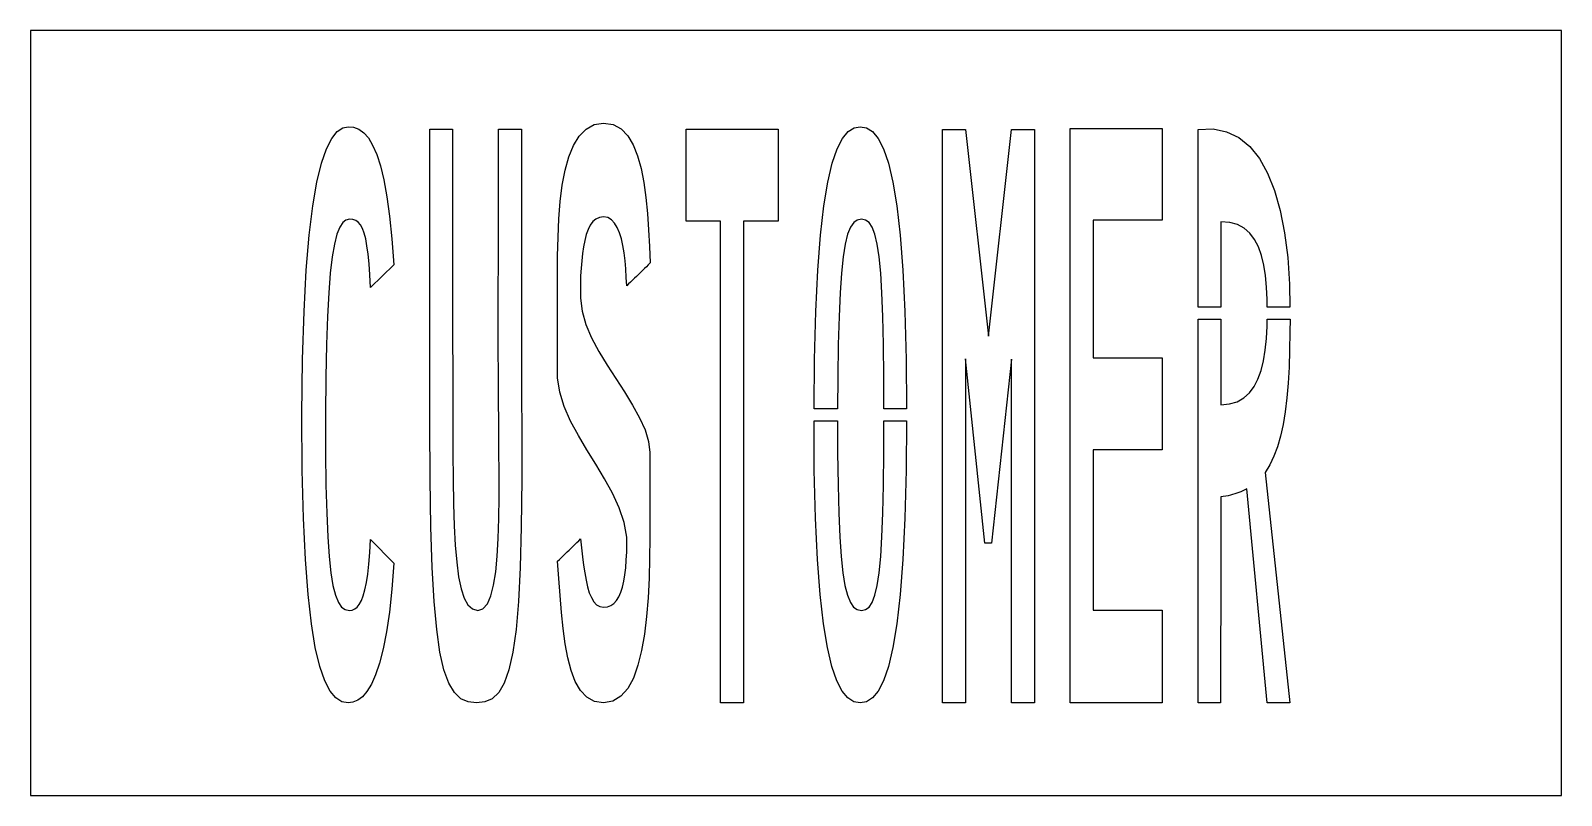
# Model space of a CAD drawing. Extents: x 0 to 96, y 0 to 48.
import ezdxf

# ---------------------------------------------------------------- set-up
doc = ezdxf.new("R2010")
doc.units = 0
doc.layers.add('CUT', color=7, linetype='Continuous')
doc.layers.add('OUTSIDE', color=1, linetype='Continuous')

msp = doc.modelspace()

# ---------------------------------------------------------------- linework, layer by layer
at = {"layer": 'CUT'}
for points in [[(21.1632, 33.9702), (21.0948, 34.4886), (21.0156, 34.9278), (20.9256, 35.2878), (20.8176, 35.5758), (20.6952, 35.8026), (20.5512, 35.9682), (20.3892, 36.0798), (20.202, 36.141), (19.9932, 36.159), (19.7736, 36.1122), (19.572, 35.9502), (19.3848, 35.6586), (19.212, 35.2158), (19.0572, 34.6038), (18.9168, 33.801), (18.7944, 32.7858), (18.6936, 31.5438), (18.6144, 30.0534), (18.5532, 28.293), (18.5136, 26.2446), (18.4956, 23.8866), (18.4992, 21.5286), (18.5244, 19.4802), (18.5676, 17.7198), (18.6324, 16.2294), (18.7188, 14.9874), (18.8268, 13.9722), (18.96, 13.1694), (19.1184, 12.5574), (19.2984, 12.1146), (19.5036, 11.823), (19.734, 11.6646), (19.9932, 11.6142), (20.166, 11.6358), (20.3244, 11.7006), (20.4756, 11.8158), (20.6124, 11.9886), (20.742, 12.2226), (20.8572, 12.525), (20.9616, 12.8994), (21.0552, 13.353), (21.138, 13.8894), (21.21, 14.5158), (21.2712, 15.2394), (21.3216, 16.0602), (22.7724, 14.5806), (22.65, 12.939), (22.4988, 11.5026), (22.3152, 10.2606), (22.11, 9.1986), (21.8796, 8.3058), (21.6312, 7.5714), (21.3684, 6.981), (21.0912, 6.5274), (20.8068, 6.1926), (20.5152, 5.9694), (20.2164, 5.8434), (19.9212, 5.8038), (19.5252, 5.8758), (19.1472, 6.1134), (18.7872, 6.5418), (18.4488, 7.1934), (18.1356, 8.097), (17.8548, 9.2814), (17.6064, 10.7718), (17.3976, 12.6042), (17.232, 14.8002), (17.1096, 17.3958), (17.034, 20.4126), (17.016, 23.8866), (17.052, 27.3606), (17.1456, 30.3774), (17.2896, 32.973), (17.4732, 35.169), (17.7, 37.0014), (17.9592, 38.4918), (18.2472, 39.6762), (18.5568, 40.5798), (18.8844, 41.2314), (19.2228, 41.6598), (19.572, 41.8974), (19.9212, 41.9694), (20.2596, 41.9334), (20.5836, 41.8074), (20.8896, 41.5878), (21.1812, 41.2602), (21.4512, 40.8138), (21.7032, 40.2306), (21.9372, 39.507), (22.1496, 38.625), (22.3404, 37.5738), (22.5096, 36.3462), (22.6608, 34.9242), (22.7832, 33.297), (21.3216, 31.8678), (21.2748, 32.667), (21.2244, 33.3654)], [(26.466, 31.2882), (26.466, 29.9454), (26.466, 28.4658), (26.4696, 26.8602), (26.4732, 25.1394), (26.4732, 23.307), (26.4804, 21.4926), (26.4948, 19.8258), (26.52, 18.303), (26.5668, 16.9278), (26.6316, 15.7038), (26.7216, 14.6382), (26.844, 13.7238), (26.9988, 12.9714), (27.1932, 12.3846), (27.4272, 11.9598), (27.7116, 11.7006), (28.0428, 11.6142), (28.3704, 11.7186), (28.644, 12.0282), (28.8636, 12.5214), (29.0364, 13.1946), (29.166, 14.0298), (29.2596, 15.0126), (29.3244, 16.1322), (29.3604, 17.3742), (29.3784, 18.7242), (29.3784, 20.1714), (29.3676, 21.705), (29.3532, 23.307), (29.3424, 24.8766), (29.3352, 26.4318), (29.3316, 27.951), (29.328, 29.4018), (29.328, 30.7734), (29.3316, 32.0334), (29.3352, 33.1638), (29.3424, 34.1394), (29.346, 34.9386), (29.3496, 41.8038), (29.3532, 41.8038), (30.786, 41.8038), (30.7824, 34.7982), (30.7788, 33.9378), (30.7752, 32.9046), (30.7752, 31.7274), (30.7752, 30.4386), (30.7752, 29.0634), (30.7788, 27.6306), (30.7824, 26.1762), (30.7896, 24.7254), (30.7968, 23.307), (30.8004, 19.8438), (30.7716, 16.8558), (30.7032, 14.3106), (30.5952, 12.1722), (30.444, 10.4118), (30.246, 8.9898), (30.0012, 7.8774), (29.706, 7.0422), (29.3604, 6.4518), (28.9536, 6.0702), (28.4928, 5.865), (27.9708, 5.8038), (27.4488, 5.865), (26.9844, 6.0702), (26.5776, 6.4518), (26.2248, 7.0422), (25.9224, 7.8774), (25.6704, 8.9898), (25.4652, 10.4118), (25.3032, 12.1722), (25.1808, 14.3106), (25.098, 16.8558), (25.0476, 19.8438), (25.0332, 23.307), (25.0332, 41.8038), (26.466, 41.8038), (26.4624, 35.0934), (26.4624, 34.395), (26.4624, 33.5238), (26.4624, 32.4834)], [(37.7916, 40.8354), (38.0688, 40.1442), (38.2884, 39.3522), (38.4612, 38.4702), (38.5908, 37.5198), (38.6844, 36.5226), (38.76, 35.4966), (38.814, 34.4562), (38.8644, 33.4194), (38.7384, 33.3006), (38.616, 33.1782), (38.4936, 33.0594), (38.3676, 32.937), (38.2452, 32.8182), (38.1228, 32.6994), (37.9968, 32.577), (37.8744, 32.4582), (37.752, 32.3358), (37.626, 32.217), (37.5036, 32.0982), (37.3812, 31.9758), (37.356, 32.5086), (37.32, 33.0378), (37.2768, 33.549), (37.2156, 34.0422), (37.14, 34.5066), (37.0464, 34.935), (36.9276, 35.3166), (36.7908, 35.6514), (36.6216, 35.9214), (36.4272, 36.1266), (36.2004, 36.2598), (35.9376, 36.3066), (35.6748, 36.2742), (35.4516, 36.1734), (35.2572, 36.0114), (35.0952, 35.7882), (34.9584, 35.5146), (34.8468, 35.1978), (34.7532, 34.8342), (34.6812, 34.4382), (34.62, 34.0098), (34.5696, 33.5598), (34.53, 33.0882), (34.494, 32.6022), (34.494, 32.4834), (34.494, 32.3682), (34.494, 32.2494), (34.494, 32.1342), (34.494, 32.0154), (34.494, 31.9002), (34.494, 31.7814), (34.494, 31.6662), (34.494, 31.5474), (34.494, 31.4322), (34.494, 31.3134), (34.494, 31.1982), (34.5804, 30.3882), (34.818, 29.5602), (35.1816, 28.7178), (35.6352, 27.8646), (36.15, 27.0114), (36.6936, 26.1582), (37.2372, 25.3194), (37.7448, 24.4986), (38.1876, 23.703), (38.5368, 22.9362), (38.76, 22.2054), (38.8248, 21.5214), (38.8248, 21.075), (38.8248, 20.625), (38.8248, 20.1786), (38.8248, 19.7286), (38.8248, 19.2786), (38.8248, 18.8322), (38.8248, 18.3822), (38.8248, 17.9358), (38.8248, 17.4858), (38.8248, 17.0358), (38.8248, 16.5894), (38.8248, 16.1394), (38.8104, 14.883), (38.7816, 13.6302), (38.7204, 12.4062), (38.6268, 11.229), (38.4972, 10.1166), (38.3172, 9.0906), (38.0868, 8.1654), (37.7988, 7.3662), (37.446, 6.711), (37.0212, 6.2214), (36.5208, 5.9118), (35.9376, 5.8038), (35.358, 5.8974), (34.8756, 6.1638), (34.476, 6.585), (34.152, 7.1502), (33.8928, 7.8378), (33.6876, 8.6298), (33.5256, 9.5154), (33.3996, 10.473), (33.2988, 11.4846), (33.216, 12.5394), (33.1332, 13.6158), (33.0504, 14.6958), (33.1692, 14.8146), (33.2916, 14.9298), (33.4104, 15.0486), (33.5328, 15.1638), (33.6516, 15.2826), (33.7704, 15.3978), (33.8928, 15.5166), (34.0116, 15.6318), (34.134, 15.7506), (34.2528, 15.8658), (34.3752, 15.9846), (34.494, 16.0998), (34.5552, 15.531), (34.6164, 14.9802), (34.6812, 14.4546), (34.7532, 13.9614), (34.836, 13.5042), (34.9296, 13.0902), (35.0376, 12.723), (35.1672, 12.4134), (35.3184, 12.1578), (35.4948, 11.9706), (35.7, 11.8518), (35.9376, 11.8122), (36.1788, 11.8374), (36.3912, 11.9202), (36.582, 12.0534), (36.7476, 12.237), (36.8916, 12.471), (37.014, 12.7518), (37.1184, 13.0758), (37.2012, 13.443), (37.2696, 13.8498), (37.32, 14.2926), (37.356, 14.7714), (37.3812, 15.2826), (37.3884, 16.2078), (37.2228, 17.1294), (36.9132, 18.0474), (36.492, 18.9618), (35.9952, 19.8726), (35.448, 20.7834), (34.89, 21.6906), (34.3536, 22.5942), (33.8676, 23.4978), (33.468, 24.4014), (33.1836, 25.3014), (33.0504, 26.205), (33.0504, 26.7414), (33.0504, 27.2778), (33.0504, 27.8142), (33.0504, 28.3506), (33.0504, 28.8834), (33.0504, 29.4198), (33.0504, 29.9562), (33.0504, 30.4926), (33.0504, 31.029), (33.0504, 31.5654), (33.0504, 32.1018), (33.0504, 32.6382), (33.0504, 33.8478), (33.0756, 35.0358), (33.126, 36.1806), (33.216, 37.275), (33.342, 38.2974), (33.5184, 39.237), (33.7524, 40.0758), (34.044, 40.7958), (34.4004, 41.3826), (34.8324, 41.8218), (35.34, 42.099), (35.9376, 42.1962), (36.528, 42.1026), (37.0284, 41.8326), (37.4496, 41.4042)], [(43.2744, 5.8038), (43.2744, 36.0438), (41.1144, 36.0438), (41.1144, 41.8038), (46.878, 41.8038), (46.878, 36.0438), (44.7144, 36.0438), (44.7144, 5.8038)], [(54.5388, 35.169), (54.708, 32.973), (54.8304, 30.3774), (54.9096, 27.3606), (54.9321, 24.2626), (53.5153, 24.2626), (53.5092, 26.2446), (53.4876, 28.293), (53.448, 30.0534), (53.3904, 31.5438), (53.3148, 32.7858), (53.2176, 33.801), (53.0952, 34.6038), (52.9512, 35.2158), (52.782, 35.6586), (52.584, 35.9502), (52.3608, 36.1122), (52.1052, 36.159), (51.846, 36.1122), (51.6192, 35.9502), (51.414, 35.6586), (51.2376, 35.2158), (51.0864, 34.6038), (50.9568, 33.801), (50.8488, 32.7858), (50.7624, 31.5438), (50.6976, 30.0534), (50.6508, 28.293), (50.622, 26.2446), (50.6099, 24.2626), (49.1315, 24.2626), (49.1604, 27.3606), (49.2432, 30.3774), (49.3692, 32.973), (49.542, 35.169), (49.7472, 37.0014), (49.992, 38.4918), (50.2692, 39.6762), (50.5752, 40.5798), (50.9064, 41.2314), (51.2628, 41.6598), (51.6408, 41.8974), (52.0332, 41.9694), (52.4256, 41.8974), (52.8036, 41.6598), (53.16, 41.2314), (53.4948, 40.5798), (53.8044, 39.6762), (54.0816, 38.4918), (54.33, 37.0014)], [(61.5048, 41.7894), (62.9484, 41.7894), (62.9484, 5.8038), (61.5048, 5.8038), (61.5048, 27.3858), (60.2628, 15.837), (59.8452, 15.8262), (58.6392, 27.3966), (58.6248, 5.8038), (57.1848, 5.8038), (57.1848, 41.7894), (58.6248, 41.7894), (60.0648, 28.8258)], [(66.6384, 27.4578), (70.962, 27.4578), (70.962, 21.6978), (66.6384, 21.6978), (66.6384, 11.6178), (70.962, 11.6178), (70.962, 5.8038), (65.1984, 5.8038), (65.1984, 41.8578), (70.962, 41.8578), (70.962, 36.0978), (66.6384, 36.0978)], [(78.0144, 37.959), (78.3672, 36.7062), (78.6408, 35.3058), (78.8352, 33.765), (78.9504, 32.0874), (78.9795, 30.6346), (77.5527, 30.6346), (77.5464, 31.1154), (77.5068, 31.8966), (77.4384, 32.6202), (77.334, 33.2862), (77.19, 33.891), (76.9992, 34.4274), (76.7616, 34.8918), (76.4664, 35.2842), (76.11, 35.5938), (75.6924, 35.8206), (75.2028, 35.9574), (74.6412, 36.0042), (74.6412, 35.0466), (74.6412, 34.089), (74.6412, 33.1314), (74.6412, 32.1738), (74.6412, 31.2162), (74.6412, 30.6346), (73.212, 30.6346), (73.212, 32.8002), (73.212, 35.799), (73.212, 38.7978), (73.212, 41.7894), (74.1516, 41.829), (75.0084, 41.6562), (75.7752, 41.2854), (76.4592, 40.7202), (77.0604, 39.9714), (77.5788, 39.0498)], [(78.864, 25.8738), (78.7848, 24.945), (78.6804, 24.081), (78.5508, 23.2818), (78.3924, 22.551), (78.2016, 21.885), (77.9748, 21.2838), (77.7156, 20.7474), (77.4132, 20.2722), (78.9756, 5.8038), (77.5536, 5.8038), (76.2648, 19.239), (76.1496, 19.1778), (76.0272, 19.1166), (75.9048, 19.0626), (75.7788, 19.0086), (75.6492, 18.9618), (75.516, 18.9186), (75.3792, 18.879), (75.2388, 18.843), (75.0948, 18.8106), (74.9472, 18.7818), (74.796, 18.7566), (74.6412, 18.735), (74.6412, 17.6586), (74.6412, 16.5822), (74.6376, 15.5022), (74.6376, 14.4258), (74.6376, 13.3494), (74.634, 12.2694), (74.634, 11.193), (74.6304, 10.113), (74.6304, 9.0366), (74.6304, 7.9566), (74.6304, 6.8802), (74.6304, 5.8038), (74.5116, 5.8038), (74.3928, 5.8038), (74.274, 5.8038), (74.1552, 5.8038), (74.0364, 5.8038), (73.9212, 5.8038), (73.8024, 5.8038), (73.6836, 5.8038), (73.5684, 5.8038), (73.4496, 5.8038), (73.3308, 5.8038), (73.212, 5.8038), (73.212, 8.799), (73.212, 11.7942), (73.212, 14.793), (73.212, 17.7918), (73.212, 20.7942), (73.212, 23.7966), (73.212, 26.799), (73.212, 29.8014), (73.212, 29.8826), (74.6412, 29.8826), (74.6412, 29.301), (74.6412, 28.3434), (74.6412, 27.3858), (74.6412, 26.4282), (74.6412, 25.4706), (74.6412, 24.513), (75.1848, 24.567), (75.6636, 24.711), (76.0776, 24.945), (76.4304, 25.2654), (76.7256, 25.6614), (76.9704, 26.1294), (77.1684, 26.673), (77.3196, 27.2778), (77.4276, 27.9474), (77.5032, 28.6746), (77.5464, 29.4558), (77.552, 29.8826), (78.984, 29.8826), (78.9792, 29.0814), (78.9576, 27.9438), (78.9216, 26.8746)], [(54.5388, 12.6042), (54.33, 10.7718), (54.0816, 9.2814), (53.8044, 8.097), (53.4948, 7.1934), (53.16, 6.5418), (52.8036, 6.1134), (52.4256, 5.8758), (52.0332, 5.8038), (51.6372, 5.8758), (51.2592, 6.1134), (50.8992, 6.5418), (50.5608, 7.1934), (50.2476, 8.097), (49.9668, 9.2814), (49.7184, 10.7718), (49.5096, 12.6042), (49.344, 14.8002), (49.2216, 17.3958), (49.146, 20.4126), (49.13, 23.5106), (50.6082, 23.5106), (50.6112, 21.5286), (50.6364, 19.4802), (50.6796, 17.7198), (50.7444, 16.2294), (50.8308, 14.9874), (50.9388, 13.9722), (51.072, 13.1694), (51.2268, 12.5574), (51.4104, 12.1146), (51.6156, 11.823), (51.846, 11.6646), (52.1052, 11.6142), (52.3608, 11.6646), (52.584, 11.823), (52.782, 12.1146), (52.9512, 12.5574), (53.0952, 13.1694), (53.2176, 13.9722), (53.3148, 14.9874), (53.3904, 16.2294), (53.448, 17.7198), (53.4876, 19.4802), (53.5092, 21.5286), (53.5153, 23.5106), (54.9321, 23.5106), (54.9096, 20.4126), (54.8304, 17.3958), (54.708, 14.8002)]]:
    msp.add_lwpolyline(points, close=True, dxfattribs=at)
at = {"layer": 'OUTSIDE'}
msp.add_lwpolyline([(0, 0), (96, 0), (96, 48), (0, 48)], close=True, dxfattribs=at)

doc.saveas('drawing.dxf')
